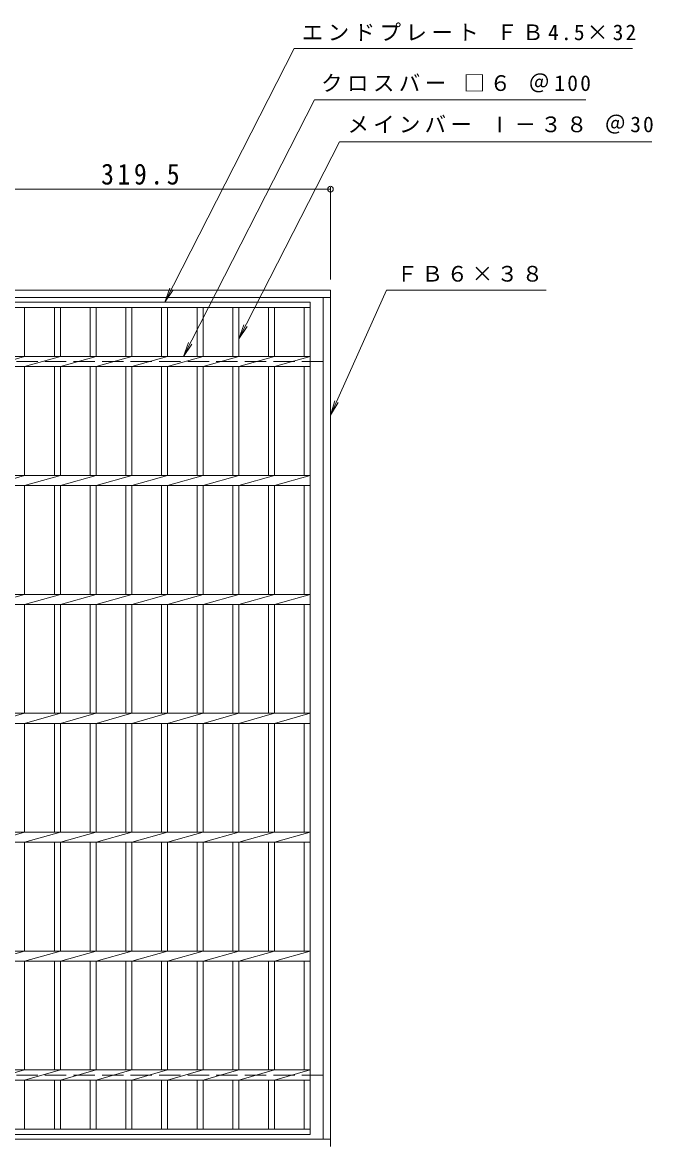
# Model space of a CAD drawing. Units: millimetres, scale not verified. Extents: x -1065 to 1060, y -823 to 780.
# Drawn here: x -450 to 79, y -160 to 780 of the extents above; entities that cross this region are included whole.
import ezdxf

# ---------------------------------------------------------------- set-up
doc = ezdxf.new("R2010")
doc.units = ezdxf.units.MM
doc.header["$LTSCALE"] = 6
doc.header["$PDMODE"] = 32
doc.header["$PDSIZE"] = 4.8
doc.linetypes.add('DASHED3', pattern=[4, 3, -1])
for name, color, linetype, lineweight in [('A-1', 2, 'Continuous', 9), ('A-2', 3, 'Continuous', 9), ('A-4', 7, 'Continuous', 9)]:
    doc.layers.add(name, color=color, linetype=linetype, lineweight=lineweight)
doc.styles.add('ＭＳ ゴシック', font='')
doc.styles.get('ＭＳ ゴシック').set_extended_font_data('MS Gothic')

msp = doc.modelspace()

# ---------------------------------------------------------------- linework, layer by layer
at = {"layer": 'A-1'}
for p, q in [((-191.474, 555.042), (-830.474, 555.042)), ((-191.474, -164.958), (-191.474, 555.042)), ((-191.474, 549.042), (-830.474, 549.042)), ((-197.474, -158.957), (-197.474, 549.042)), ((-191.474, -158.957), (-830.474, -158.957))]:
    msp.add_line(p, q, dxfattribs=at)
at = {"layer": 'A-1', "linetype": 'DASHED3'}
for p, q in [((-197.474, 495.043), (-824.474, 495.043)), ((-197.474, -104.958), (-824.474, -104.958))]:
    msp.add_line(p, q, dxfattribs=at)
at = {"layer": 'A-2'}
for p, q in [((-813.474, 545.043), (-208.474, 545.043)), ((-813.474, 540.543), (-208.474, 540.543)), ((-448.474, 540.543), (-448.474, 499.282)), ((-423.474, 540.543), (-423.474, 499.282)), ((-418.474, 540.543), (-418.474, 499.282)), ((-393.475, 540.543), (-393.475, 499.282)), ((-388.475, 540.543), (-388.475, 499.282)), ((-363.475, 540.543), (-363.475, 499.282)), ((-358.475, 540.543), (-358.475, 499.282)), ((-333.476, 540.543), (-333.476, 499.282)), ((-328.476, 540.543), (-328.476, 499.282)), ((-303.476, 540.543), (-303.476, 499.282)), ((-298.477, 540.543), (-298.477, 499.282)), ((-273.477, 540.543), (-273.477, 499.282)), ((-268.477, 540.543), (-268.477, 499.282)), ((-243.477, 540.543), (-243.477, 499.282)), ((-238.478, 540.543), (-238.478, 499.282)), ((-213.473, 540.543), (-213.473, 499.282)), ((-813.474, 499.282), (-208.474, 499.282)), ((-448.474, 499.282), (-478.473, 490.803)), ((-418.474, 499.282), (-448.474, 490.803)), ((-388.475, 499.282), (-418.474, 490.803)), ((-358.475, 499.282), (-388.475, 490.803)), ((-328.476, 499.282), (-358.475, 490.803)), ((-298.477, 499.282), (-328.476, 490.803)), ((-268.477, 499.282), (-298.477, 490.803)), ((-238.478, 499.282), (-268.477, 490.803)), ((-208.473, 499.282), (-238.474, 490.803)), ((-813.474, 490.803), (-208.474, 490.803)), ((-448.474, 490.803), (-448.474, 399.282)), ((-423.474, 490.803), (-423.474, 399.282)), ((-418.474, 490.803), (-418.474, 399.282)), ((-393.475, 490.803), (-393.475, 399.282)), ((-388.475, 490.803), (-388.475, 399.282)), ((-363.475, 490.803), (-363.475, 399.282)), ((-358.475, 490.803), (-358.475, 399.282)), ((-333.476, 490.803), (-333.476, 399.282)), ((-328.476, 490.803), (-328.476, 399.282)), ((-303.476, 490.803), (-303.476, 399.282)), ((-298.477, 490.803), (-298.477, 399.282)), ((-273.477, 490.803), (-273.477, 399.282)), ((-268.477, 490.803), (-268.477, 399.282)), ((-243.477, 490.803), (-243.477, 399.282)), ((-238.478, 490.803), (-238.478, 399.282)), ((-213.473, 490.803), (-213.473, 399.282)), ((-813.474, 399.282), (-208.474, 399.282)), ((-448.474, 399.282), (-478.473, 390.803)), ((-418.474, 399.282), (-448.474, 390.803)), ((-388.475, 399.282), (-418.474, 390.803)), ((-358.475, 399.282), (-388.475, 390.803)), ((-328.476, 399.282), (-358.475, 390.803)), ((-298.477, 399.282), (-328.476, 390.803)), ((-268.477, 399.282), (-298.477, 390.803)), ((-238.478, 399.282), (-268.477, 390.803)), ((-208.473, 399.282), (-238.474, 390.803)), ((-813.474, 390.803), (-208.474, 390.803)), ((-448.474, 390.803), (-448.474, 299.282)), ((-423.474, 390.803), (-423.474, 299.282)), ((-418.474, 390.803), (-418.474, 299.282)), ((-393.475, 390.803), (-393.475, 299.282)), ((-388.475, 390.803), (-388.475, 299.282)), ((-363.475, 390.803), (-363.475, 299.282)), ((-358.475, 390.803), (-358.475, 299.282)), ((-333.476, 390.803), (-333.476, 299.282)), ((-328.476, 390.803), (-328.476, 299.282)), ((-303.476, 390.803), (-303.476, 299.282)), ((-298.477, 390.803), (-298.477, 299.282)), ((-273.477, 390.803), (-273.477, 299.282)), ((-268.477, 390.803), (-268.477, 299.282)), ((-243.477, 390.803), (-243.477, 299.282)), ((-238.478, 390.803), (-238.478, 299.282)), ((-213.473, 390.803), (-213.473, 299.282)), ((-813.474, 299.282), (-208.474, 299.282)), ((-448.474, 299.282), (-478.473, 290.803)), ((-418.474, 299.282), (-448.474, 290.803)), ((-388.475, 299.282), (-418.474, 290.803)), ((-358.475, 299.282), (-388.475, 290.803)), ((-328.476, 299.282), (-358.475, 290.803)), ((-298.477, 299.282), (-328.476, 290.803)), ((-268.477, 299.282), (-298.477, 290.803)), ((-238.478, 299.282), (-268.477, 290.803)), ((-208.473, 299.282), (-238.474, 290.803)), ((-813.474, 290.803), (-208.474, 290.803)), ((-448.474, 290.803), (-448.474, 199.282)), ((-423.474, 290.803), (-423.474, 199.282)), ((-418.474, 290.803), (-418.474, 199.282)), ((-393.475, 290.803), (-393.475, 199.282)), ((-388.475, 290.803), (-388.475, 199.282)), ((-363.475, 290.803), (-363.475, 199.282)), ((-358.475, 290.803), (-358.475, 199.282)), ((-333.476, 290.803), (-333.476, 199.282)), ((-328.476, 290.803), (-328.476, 199.282)), ((-303.476, 290.803), (-303.476, 199.282)), ((-298.477, 290.803), (-298.477, 199.282)), ((-273.477, 290.803), (-273.477, 199.282)), ((-268.477, 290.803), (-268.477, 199.282)), ((-243.477, 290.803), (-243.477, 199.282)), ((-238.478, 290.803), (-238.478, 199.282)), ((-213.473, 290.803), (-213.473, 199.282)), ((-813.474, 199.282), (-208.474, 199.282)), ((-448.474, 199.282), (-478.473, 190.803)), ((-418.474, 199.282), (-448.474, 190.803)), ((-388.475, 199.282), (-418.474, 190.803)), ((-358.475, 199.282), (-388.475, 190.803)), ((-328.476, 199.282), (-358.475, 190.803)), ((-298.477, 199.282), (-328.476, 190.803)), ((-268.477, 199.282), (-298.477, 190.803)), ((-238.478, 199.282), (-268.477, 190.803)), ((-208.473, 199.282), (-238.474, 190.803)), ((-813.474, 190.803), (-208.474, 190.803)), ((-448.474, 190.803), (-448.474, 99.282)), ((-423.474, 190.803), (-423.474, 99.282)), ((-418.474, 190.803), (-418.474, 99.282)), ((-393.475, 190.803), (-393.475, 99.282)), ((-388.475, 190.803), (-388.475, 99.282)), ((-363.475, 190.803), (-363.475, 99.282)), ((-358.475, 190.803), (-358.475, 99.282)), ((-333.476, 190.803), (-333.476, 99.282)), ((-328.476, 190.803), (-328.476, 99.282)), ((-303.476, 190.803), (-303.476, 99.282)), ((-298.477, 190.803), (-298.477, 99.282)), ((-273.477, 190.803), (-273.477, 99.282)), ((-268.477, 190.803), (-268.477, 99.282)), ((-243.477, 190.803), (-243.477, 99.282)), ((-238.478, 190.803), (-238.478, 99.282)), ((-213.473, 190.803), (-213.473, 99.282)), ((-813.474, 99.282), (-208.474, 99.282)), ((-448.474, 99.282), (-478.473, 90.802)), ((-418.474, 99.282), (-448.474, 90.802)), ((-388.475, 99.282), (-418.474, 90.802)), ((-358.475, 99.282), (-388.475, 90.802)), ((-328.476, 99.282), (-358.475, 90.802)), ((-298.477, 99.282), (-328.476, 90.802)), ((-268.477, 99.282), (-298.477, 90.802)), ((-238.478, 99.282), (-268.477, 90.802)), ((-208.473, 99.282), (-238.474, 90.802)), ((-813.474, 90.802), (-208.474, 90.802)), ((-448.474, 90.802), (-448.474, -0.718)), ((-423.474, 90.802), (-423.474, -0.718)), ((-418.474, 90.802), (-418.474, -0.718)), ((-393.475, 90.802), (-393.475, -0.718)), ((-388.475, 90.802), (-388.475, -0.718)), ((-363.475, 90.802), (-363.475, -0.718)), ((-358.475, 90.802), (-358.475, -0.718)), ((-333.476, 90.802), (-333.476, -0.718)), ((-328.476, 90.802), (-328.476, -0.718)), ((-303.476, 90.802), (-303.476, -0.718)), ((-298.477, 90.802), (-298.477, -0.718)), ((-273.477, 90.802), (-273.477, -0.718)), ((-268.477, 90.802), (-268.477, -0.718)), ((-243.477, 90.802), (-243.477, -0.718)), ((-238.478, 90.802), (-238.478, -0.718)), ((-213.473, 90.802), (-213.473, -0.718)), ((-813.474, -0.718), (-208.474, -0.718)), ((-813.474, -9.198), (-208.474, -9.198)), ((-448.474, -0.718), (-478.473, -9.198)), ((-418.474, -0.718), (-448.474, -9.198)), ((-448.474, -9.198), (-448.474, -100.718)), ((-423.474, -9.198), (-423.474, -100.718)), ((-388.475, -0.718), (-418.474, -9.198)), ((-418.474, -9.198), (-418.474, -100.718)), ((-393.475, -9.198), (-393.475, -100.718)), ((-358.475, -0.718), (-388.475, -9.198)), ((-388.475, -9.198), (-388.475, -100.718)), ((-363.475, -9.198), (-363.475, -100.718)), ((-328.476, -0.718), (-358.475, -9.198)), ((-358.475, -9.198), (-358.475, -100.718)), ((-333.476, -9.198), (-333.476, -100.718)), ((-298.477, -0.718), (-328.476, -9.198)), ((-328.476, -9.198), (-328.476, -100.718)), ((-303.476, -9.198), (-303.476, -100.718)), ((-268.477, -0.718), (-298.477, -9.198)), ((-298.477, -9.198), (-298.477, -100.718)), ((-273.477, -9.198), (-273.477, -100.718)), ((-238.478, -0.718), (-268.477, -9.198)), ((-268.477, -9.198), (-268.477, -100.718)), ((-243.477, -9.198), (-243.477, -100.718)), ((-238.478, -9.198), (-238.478, -100.718)), ((-208.473, -0.718), (-238.474, -9.198)), ((-213.473, -9.198), (-213.473, -100.718)), ((-813.474, -100.718), (-208.474, -100.718)), ((-448.474, -100.718), (-478.473, -109.198)), ((-418.474, -100.718), (-448.474, -109.198)), ((-388.475, -100.718), (-418.474, -109.198)), ((-358.475, -100.718), (-388.475, -109.198)), ((-328.476, -100.718), (-358.475, -109.198)), ((-298.477, -100.718), (-328.476, -109.198)), ((-268.477, -100.718), (-298.477, -109.198)), ((-238.478, -100.718), (-268.477, -109.198)), ((-208.473, -100.718), (-238.474, -109.198)), ((-813.474, -109.198), (-208.474, -109.198)), ((-448.474, -109.198), (-448.474, -150.458)), ((-423.474, -109.198), (-423.474, -150.458)), ((-418.474, -109.198), (-418.474, -150.458)), ((-393.475, -109.198), (-393.475, -150.458)), ((-388.475, -109.198), (-388.475, -150.458)), ((-363.475, -109.198), (-363.475, -150.458)), ((-358.475, -109.198), (-358.475, -150.458)), ((-333.476, -109.198), (-333.476, -150.458)), ((-328.476, -109.198), (-328.476, -150.458)), ((-303.476, -109.198), (-303.476, -150.458)), ((-298.477, -109.198), (-298.477, -150.458)), ((-273.477, -109.198), (-273.477, -150.458)), ((-268.477, -109.198), (-268.477, -150.458)), ((-243.477, -109.198), (-243.477, -150.458)), ((-238.478, -109.198), (-238.478, -150.458)), ((-213.473, -109.198), (-213.473, -150.458)), ((-208.474, -150.458), (-813.474, -150.458))]:
    msp.add_line(p, q, dxfattribs=at)
msp.add_lwpolyline([(-208.474, 545.043), (-208.474, -154.957), (-813.474, -154.957)], dxfattribs=at)
at = {"layer": 'A-4'}
for p, q in [((-221.884, 758.384), (-330.608, 545.043)), ((-221.884, 758.384), (62.374, 758.384)), ((-204.893, 715.253), (-314.957, 499.282)), ((-204.893, 715.253), (23.211, 715.253)), ((-183.981, 679.963), (78.659, 679.963)), ((-570.974, 640.103), (-191.474, 640.103)), ((-191.474, 564.043), (-191.474, 641.903)), ((-330.608, 545.043), (-326.435, 556.825)), ((-330.608, 545.043), (-323.528, 555.344)), ((-268.475, 514.168), (-261.394, 524.469)), ((-314.957, 499.282), (-310.784, 511.065)), ((-314.957, 499.282), (-307.876, 509.583)), ((-191.474, 449.96), (-187.904, 461.939)), ((-191.474, 449.96), (-184.925, 460.607))]:
    msp.add_line(p, q, dxfattribs=at)
for points in [[(-183.981, 679.963), (-268.475, 514.168), (-264.301, 525.951)], [(-191.474, 449.96), (-144.394, 555.236), (-10.289, 555.236)]]:
    msp.add_lwpolyline(points, dxfattribs=at)
msp.add_point((-191.474, 640.103), dxfattribs=at)

# ---------------------------------------------------------------- texts
at = {"layer": 'A-4', "char_height": 13.2, "attachment_point": 7, "style": 'ＭＳ ゴシック'}
for s, insert in [('\\T1.21;エンドプレート\\~ＦＢ4.5×32', (-215.561, 764.635)), ('\\T1.21;クロスバー\\~□６\\~＠100', (-199.329, 721.45)), ('\\T1.2;メインバー\\~Ⅰ－３８\\~＠30', (-177.128, 686.743)), ('\\T1.17;ＦＢ６×３８', (-135.994, 562.109))]:
    msp.add_mtext(s, dxfattribs=dict(at, insert=insert))
at = {"layer": 'A-4', "color": 2, "insert": (-384.224, 643.703), "char_height": 17.6, "attachment_point": 7, "style": 'ＭＳ ゴシック'}
msp.add_mtext('\\T1.28;\\W0.9;319.5', dxfattribs=at)

doc.saveas('drawing.dxf')
